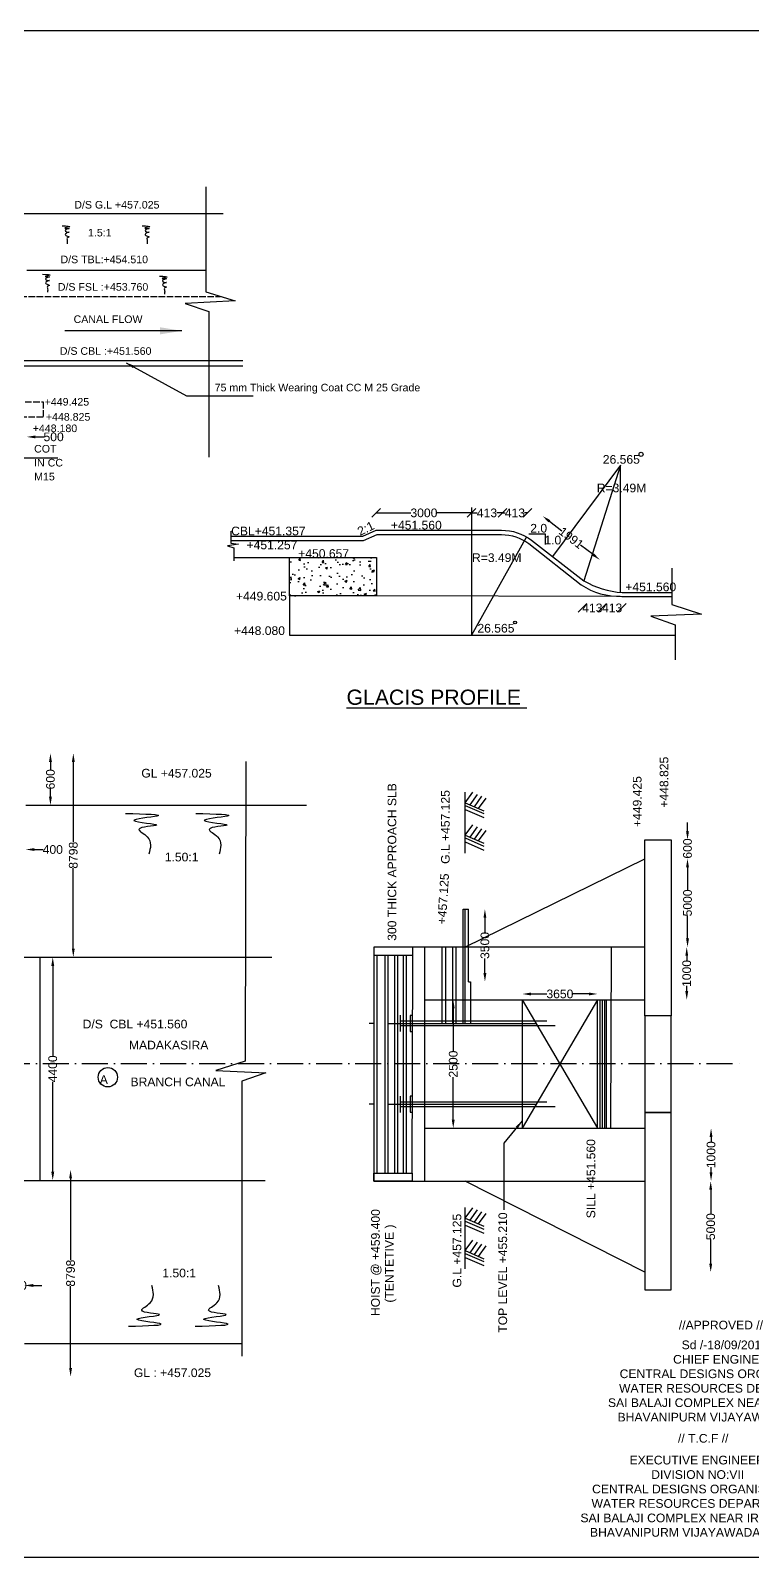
# Model space of a CAD drawing. Header units: millimetres. Extents: x -31830 to 103418, y -34303 to 36744.
# Drawn here: x 24529 to 57821, y -33669 to 36744 of the extents above; entities that cross this region are included whole.
import ezdxf

# ---------------------------------------------------------------- set-up
doc = ezdxf.new("R2010")
doc.units = ezdxf.units.MM
doc.header["$MEASUREMENT"] = 0
doc.linetypes.add('ACAD_ISO02W100', pattern=[15, 12, -3])
doc.linetypes.add('ACAD_ISO10W100', pattern=[18, 12, -3, 0, -3])
doc.layers.add('DRAWING', color=2, linetype='Continuous')
doc.layers.add('TEXT', color=7, linetype='Continuous')
doc.styles.get("Standard").update_dxf_attribs({"font": 'arial.ttf', "height": 400})
doc.dimstyles.get("Standard").update_dxf_attribs({"dimtxt": 400, "dimasz": 400, "dimexe": 0.18, "dimexo": 0.0625, "dimgap": 0.09, "dimtad": 0, "dimdec": 0, "dimzin": 0, "dimdsep": 46, "dimtxsty": 'Standard', "dimcen": 0.09, "dimse1": 1, "dimse2": 1, "dimadec": 0, "dimazin": 0, "dimtfac": 1, "dimtdec": 0, "dimtofl": 0, "dimtmove": 0, "dimatfit": 3, "dimfxl": 1, "dimtolj": 1, "dimtzin": 0, "dimarcsym": 0})

# ---------------------------------------------------------------- blocks, each defined once
blk = doc.blocks.new('*D68')
at = {"layer": 'Defpoints', "color": 0, "transparency": 16777216}
for p in [(23858, 18425), (24353, 18425), (24353, 18004)]:
    blk.add_point(p, dxfattribs=at)
at = {"layer": 'TEXT', "color": 0, "lineweight": -2, "transparency": 16777216}
for p, q in [((23458, 18004), (23058, 18004)), ((24753, 18004), (25153, 18004))]:
    blk.add_line(p, q, dxfattribs=at)
at = {"layer": 'TEXT', "color": 0, "transparency": 16777216}
for points in [[(23458, 18071), (23458, 17938), (23858, 18004)], [(24753, 18071), (24753, 17938), (24353, 18004)]]:
    blk.add_solid(points, dxfattribs=at)
at = {"layer": 'TEXT', "color": 0, "transparency": 16777216, "insert": (25594, 18004), "char_height": 400, "attachment_point": 5}
blk.add_mtext('\\A1;500', dxfattribs=at)
blk = doc.blocks.new('_Oblique')
at = {"color": 0, "linetype": 'ByBlock', "lineweight": -2}
blk.add_line((-0.5, -0.5), (0.5, 0.5), dxfattribs=at)
blk = doc.blocks.new('*D69')
at = {"layer": 'Defpoints', "color": 0, "transparency": 16777216}
for p in [(44867, 14499), (40474, 13702), (44867, 13702)]:
    blk.add_point(p, dxfattribs=at)
at = {"layer": 'TEXT', "color": 0, "lineweight": -2, "transparency": 16777216}
for p, q in [((40474, 14499), (42074, 14499)), ((44867, 14499), (43267, 14499))]:
    blk.add_line(p, q, dxfattribs=at)
at = {"layer": 'TEXT', "color": 0, "lineweight": -2, "transparency": 16777216, "xscale": 400, "yscale": 400, "zscale": 400, "rotation": 180}
blk.add_blockref('_Oblique', (40474, 14499), dxfattribs=at)
at = {"layer": 'TEXT', "color": 0, "lineweight": -2, "transparency": 16777216, "xscale": 400, "yscale": 400, "zscale": 400}
blk.add_blockref('_Oblique', (44867, 14499), dxfattribs=at)
at = {"layer": 'TEXT', "color": 0, "transparency": 16777216, "insert": (42671, 14499), "char_height": 400, "attachment_point": 5}
blk.add_mtext('\\A1;3000', dxfattribs=at)
blk = doc.blocks.new('*D70')
at = {"layer": 'Defpoints', "color": 0, "transparency": 16777216}
for p in [(48139, 14357), (47402, 13392), (50050, 11371)]:
    blk.add_point(p, dxfattribs=at)
at = {"layer": 'TEXT', "color": 0, "lineweight": -2, "transparency": 16777216}
for p, q in [((48457, 14115), (49034, 13675)), ((50469, 12579), (49892, 13019))]:
    blk.add_line(p, q, dxfattribs=at)
at = {"layer": 'TEXT', "color": 0, "transparency": 16777216}
for points in [[(48498, 14168), (48417, 14062), (48139, 14357)], [(50509, 12632), (50429, 12526), (50787, 12336)]]:
    blk.add_solid(points, dxfattribs=at)
at = {"layer": 'TEXT', "color": 0, "transparency": 16777216, "insert": (49463, 13347), "char_height": 400, "attachment_point": 5, "rotation": 322.64118}
blk.add_mtext('\\A1;1991', dxfattribs=at)
blk = doc.blocks.new('*D76')
at = {"layer": 'Defpoints', "color": 0, "transparency": 16777216}
for p in [(23535, -21068), (24252, -21068), (24252, -21127)]:
    blk.add_point(p, dxfattribs=at)
at = {"layer": 'TEXT', "color": 0, "lineweight": -2, "transparency": 16777216}
for p, q in [((23135, -21127), (22735, -21127)), ((24652, -21127), (25052, -21127))]:
    blk.add_line(p, q, dxfattribs=at)
at = {"layer": 'TEXT', "color": 0, "transparency": 16777216}
for points in [[(23135, -21060), (23135, -21193), (23535, -21127)], [(24652, -21060), (24652, -21193), (24252, -21127)]]:
    blk.add_solid(points, dxfattribs=at)
at = {"layer": 'TEXT', "color": 0, "transparency": 16777216, "insert": (23894, -21127), "char_height": 400, "attachment_point": 5}
blk.add_mtext('\\A1;400', dxfattribs=at)
blk = doc.blocks.new('*D77')
at = {"layer": 'Defpoints', "color": 0, "transparency": 16777216}
for p in [(23551, -15793), (23523, -25329), (26377, -25329)]:
    blk.add_point(p, dxfattribs=at)
at = {"layer": 'TEXT', "color": 0, "lineweight": -2, "transparency": 16777216}
for p, q in [((26377, -16193), (26377, -19963)), ((26377, -24929), (26377, -21159))]:
    blk.add_line(p, q, dxfattribs=at)
at = {"layer": 'TEXT', "color": 0, "transparency": 16777216}
for points in [[(26310, -16193), (26443, -16193), (26377, -15793)], [(26310, -24929), (26443, -24929), (26377, -25329)]]:
    blk.add_solid(points, dxfattribs=at)
at = {"layer": 'TEXT', "color": 0, "transparency": 16777216, "insert": (26377, -20561), "char_height": 400, "attachment_point": 5, "rotation": 90}
blk.add_mtext('\\A1;8798', dxfattribs=at)
blk = doc.blocks.new('*D78')
at = {"layer": 'Defpoints', "color": 0, "transparency": 16777216}
for p in [(25671, -5989), (25553, -16282), (25671, -16282)]:
    blk.add_point(p, dxfattribs=at)
at = {"layer": 'TEXT', "color": 0, "lineweight": -2, "transparency": 16777216}
for p, q in [((25553, -6389), (25553, -10531)), ((25553, -15882), (25553, -11741))]:
    blk.add_line(p, q, dxfattribs=at)
at = {"layer": 'TEXT', "color": 0, "transparency": 16777216}
for points in [[(25486, -6389), (25620, -6389), (25553, -5989)], [(25486, -15882), (25620, -15882), (25553, -16282)]]:
    blk.add_solid(points, dxfattribs=at)
at = {"layer": 'TEXT', "color": 0, "transparency": 16777216, "insert": (25553, -11136), "char_height": 400, "attachment_point": 5, "rotation": 90}
blk.add_mtext('\\A1;4400', dxfattribs=at)
blk = doc.blocks.new('*D100')
at = {"layer": 'Defpoints', "color": 0, "transparency": 16777216}
for p in [(23609, 3415), (23602, 1014), (25448, 1014)]:
    blk.add_point(p, dxfattribs=at)
at = {"layer": 'TEXT', "color": 0, "lineweight": -2, "transparency": 16777216}
for p, q in [((25448, 3015), (25448, 2657)), ((25448, 1414), (25448, 1772))]:
    blk.add_line(p, q, dxfattribs=at)
at = {"layer": 'TEXT', "color": 0, "transparency": 16777216}
for points in [[(25381, 3015), (25515, 3015), (25448, 3415)], [(25381, 1414), (25515, 1414), (25448, 1014)]]:
    blk.add_solid(points, dxfattribs=at)
at = {"layer": 'TEXT', "color": 0, "transparency": 16777216, "insert": (25448, 2215), "char_height": 400, "attachment_point": 5, "rotation": 90}
blk.add_mtext('\\A1;600', dxfattribs=at)
blk = doc.blocks.new('*D101')
at = {"layer": 'Defpoints', "color": 0, "transparency": 16777216}
for p in [(23609, 3415), (24307, -5989), (26502, -5989)]:
    blk.add_point(p, dxfattribs=at)
at = {"layer": 'TEXT', "color": 0, "lineweight": -2, "transparency": 16777216}
for p, q in [((26502, 3015), (26502, -689)), ((26502, -5589), (26502, -1885))]:
    blk.add_line(p, q, dxfattribs=at)
at = {"layer": 'TEXT', "color": 0, "transparency": 16777216}
for points in [[(26436, 3015), (26569, 3015), (26502, 3415)], [(26436, -5589), (26569, -5589), (26502, -5989)]]:
    blk.add_solid(points, dxfattribs=at)
at = {"layer": 'TEXT', "color": 0, "transparency": 16777216, "insert": (26502, -1287), "char_height": 400, "attachment_point": 5, "rotation": 90}
blk.add_mtext('\\A1;8798', dxfattribs=at)
blk = doc.blocks.new('*D102')
at = {"layer": 'Defpoints', "color": 0, "transparency": 16777216}
for p in [(23596, -1024), (24307, -1024), (24307, -1024)]:
    blk.add_point(p, dxfattribs=at)
at = {"layer": 'TEXT', "color": 0, "lineweight": -2, "transparency": 16777216}
for p, q in [((23196, -1024), (22796, -1024)), ((24707, -1024), (25107, -1024))]:
    blk.add_line(p, q, dxfattribs=at)
at = {"layer": 'TEXT', "color": 0, "transparency": 16777216}
for points in [[(23196, -957), (23196, -1090), (23596, -1024)], [(24707, -957), (24707, -1090), (24307, -1024)]]:
    blk.add_solid(points, dxfattribs=at)
at = {"layer": 'TEXT', "color": 0, "transparency": 16777216, "insert": (25556, -1024), "char_height": 400, "attachment_point": 5}
blk.add_mtext('\\A1;400', dxfattribs=at)
blk = doc.blocks.new('*D111')
at = {"layer": 'Defpoints', "color": 0, "transparency": 16777216}
for p in [(52860, -577), (52860, -1449), (54826, -1449)]:
    blk.add_point(p, dxfattribs=at)
at = {"layer": 'TEXT', "color": 0, "lineweight": -2, "transparency": 16777216}
for p, q in [((54826, -177), (54826, 223)), ((54826, -1849), (54826, -2249))]:
    blk.add_line(p, q, dxfattribs=at)
at = {"layer": 'TEXT', "color": 0, "transparency": 16777216}
for points in [[(54759, -177), (54893, -177), (54826, -577)], [(54759, -1849), (54893, -1849), (54826, -1449)]]:
    blk.add_solid(points, dxfattribs=at)
at = {"layer": 'TEXT', "color": 0, "transparency": 16777216, "insert": (54826, -977), "char_height": 400, "attachment_point": 5, "rotation": 90}
blk.add_mtext('\\A1;600', dxfattribs=at)
blk = doc.blocks.new('*D112')
at = {"layer": 'Defpoints', "color": 0, "transparency": 16777216}
for p in [(52860, -1449), (52860, -5523), (54827, -5523)]:
    blk.add_point(p, dxfattribs=at)
at = {"layer": 'TEXT', "color": 0, "lineweight": -2, "transparency": 16777216}
for p, q in [((54827, -1849), (54827, -2890)), ((54827, -5123), (54827, -4083))]:
    blk.add_line(p, q, dxfattribs=at)
at = {"layer": 'TEXT', "color": 0, "transparency": 16777216}
for points in [[(54760, -1849), (54893, -1849), (54827, -1449)], [(54760, -5123), (54893, -5123), (54827, -5523)]]:
    blk.add_solid(points, dxfattribs=at)
at = {"layer": 'TEXT', "color": 0, "transparency": 16777216, "insert": (54827, -3486), "char_height": 400, "attachment_point": 5, "rotation": 90}
blk.add_mtext('\\A1;5000', dxfattribs=at)
blk = doc.blocks.new('*D113')
at = {"layer": 'Defpoints', "color": 0, "transparency": 16777216}
for p in [(52860, -5523), (52860, -7954), (54790, -7954)]:
    blk.add_point(p, dxfattribs=at)
at = {"layer": 'TEXT', "color": 0, "lineweight": -2, "transparency": 16777216}
for p, q in [((54790, -5923), (54790, -6161)), ((54790, -7554), (54790, -7316))]:
    blk.add_line(p, q, dxfattribs=at)
at = {"layer": 'TEXT', "color": 0, "transparency": 16777216}
for points in [[(54724, -5923), (54857, -5923), (54790, -5523)], [(54724, -7554), (54857, -7554), (54790, -7954)]]:
    blk.add_solid(points, dxfattribs=at)
at = {"layer": 'TEXT', "color": 0, "transparency": 16777216, "insert": (54790, -6739), "char_height": 400, "attachment_point": 5, "rotation": 90}
blk.add_mtext('\\A1;1000', dxfattribs=at)
blk = doc.blocks.new('*D114')
at = {"layer": 'Defpoints', "color": 0, "transparency": 16777216}
for p in [(50676, -7685), (47207, -7954), (50676, -7954)]:
    blk.add_point(p, dxfattribs=at)
at = {"layer": 'TEXT', "color": 0, "lineweight": -2, "transparency": 16777216}
for p, q in [((47607, -7685), (48345, -7685)), ((50276, -7685), (49538, -7685))]:
    blk.add_line(p, q, dxfattribs=at)
at = {"layer": 'TEXT', "color": 0, "transparency": 16777216}
for points in [[(47607, -7619), (47607, -7752), (47207, -7685)], [(50276, -7619), (50276, -7752), (50676, -7685)]]:
    blk.add_solid(points, dxfattribs=at)
at = {"layer": 'TEXT', "color": 0, "transparency": 16777216, "insert": (48941, -7685), "char_height": 400, "attachment_point": 5}
blk.add_mtext('\\A1;3650', dxfattribs=at)
blk = doc.blocks.new('*D115')
at = {"layer": 'Defpoints', "color": 0, "transparency": 16777216}
for p in [(44723, -3772), (45484, -3772), (44813, -7119)]:
    blk.add_point(p, dxfattribs=at)
at = {"layer": 'TEXT', "color": 0, "lineweight": -2, "transparency": 16777216}
for p, q in [((45484, -4172), (45484, -4849)), ((45484, -6719), (45484, -6042))]:
    blk.add_line(p, q, dxfattribs=at)
at = {"layer": 'TEXT', "color": 0, "transparency": 16777216}
for points in [[(45417, -4172), (45550, -4172), (45484, -3772)], [(45417, -6719), (45550, -6719), (45484, -7119)]]:
    blk.add_solid(points, dxfattribs=at)
at = {"layer": 'TEXT', "color": 0, "transparency": 16777216, "insert": (45484, -5446), "char_height": 400, "attachment_point": 5, "rotation": 90}
blk.add_mtext('\\A1;3500', dxfattribs=at)
blk = doc.blocks.new('*D116')
at = {"layer": 'Defpoints', "color": 0, "transparency": 16777216}
for p in [(42698, -7954), (42698, -13879), (44023, -13879)]:
    blk.add_point(p, dxfattribs=at)
at = {"layer": 'TEXT', "color": 0, "lineweight": -2, "transparency": 16777216}
for p, q in [((44023, -8354), (44023, -10316)), ((44023, -13479), (44023, -11517))]:
    blk.add_line(p, q, dxfattribs=at)
at = {"layer": 'TEXT', "color": 0, "transparency": 16777216}
for points in [[(43956, -8354), (44090, -8354), (44023, -7954)], [(43956, -13479), (44090, -13479), (44023, -13879)]]:
    blk.add_solid(points, dxfattribs=at)
at = {"layer": 'TEXT', "color": 0, "transparency": 16777216, "insert": (44023, -10916), "char_height": 400, "attachment_point": 5, "rotation": 90}
blk.add_mtext('\\A1;2500', dxfattribs=at)
blk = doc.blocks.new('*D117')
at = {"layer": 'Defpoints', "color": 0, "transparency": 16777216}
for p in [(52860, -13879), (52860, -16315), (55912, -16315)]:
    blk.add_point(p, dxfattribs=at)
at = {"layer": 'TEXT', "color": 0, "lineweight": -2, "transparency": 16777216}
for p, q in [((55912, -14279), (55912, -14519)), ((55912, -15915), (55912, -15675))]:
    blk.add_line(p, q, dxfattribs=at)
at = {"layer": 'TEXT', "color": 0, "transparency": 16777216}
for points in [[(55845, -14279), (55978, -14279), (55912, -13879)], [(55845, -15915), (55978, -15915), (55912, -16315)]]:
    blk.add_solid(points, dxfattribs=at)
at = {"layer": 'TEXT', "color": 0, "transparency": 16777216, "insert": (55912, -15097), "char_height": 400, "attachment_point": 5, "rotation": 90}
blk.add_mtext('\\A1;1000', dxfattribs=at)
blk = doc.blocks.new('*D118')
at = {"layer": 'Defpoints', "color": 0, "transparency": 16777216}
for p in [(52860, -16315), (52860, -20516), (55896, -20516)]:
    blk.add_point(p, dxfattribs=at)
at = {"layer": 'TEXT', "color": 0, "lineweight": -2, "transparency": 16777216}
for p, q in [((55896, -16715), (55896, -17819)), ((55896, -20116), (55896, -19012))]:
    blk.add_line(p, q, dxfattribs=at)
at = {"layer": 'TEXT', "color": 0, "transparency": 16777216}
for points in [[(55829, -16715), (55963, -16715), (55896, -16315)], [(55829, -20116), (55963, -20116), (55896, -20516)]]:
    blk.add_solid(points, dxfattribs=at)
at = {"layer": 'TEXT', "color": 0, "transparency": 16777216, "insert": (55896, -18415), "char_height": 400, "attachment_point": 5, "rotation": 90}
blk.add_mtext('\\A1;5000', dxfattribs=at)
blk = doc.blocks.new('*D126')
at = {"layer": 'Defpoints', "color": 0, "transparency": 16777216}
for p in [(44867, 14499), (46290, 14499), (46290, 14499)]:
    blk.add_point(p, dxfattribs=at)
at = {"layer": 'TEXT', "color": 0, "lineweight": -2, "transparency": 16777216}
for p, q in [((44867, 14499), (45128, 14499)), ((46290, 14499), (46028, 14499))]:
    blk.add_line(p, q, dxfattribs=at)
at = {"layer": 'TEXT', "color": 0, "lineweight": -2, "transparency": 16777216, "xscale": 400, "yscale": 400, "zscale": 400, "rotation": 180}
blk.add_blockref('_Oblique', (44867, 14499), dxfattribs=at)
at = {"layer": 'TEXT', "color": 0, "lineweight": -2, "transparency": 16777216, "xscale": 400, "yscale": 400, "zscale": 400}
blk.add_blockref('_Oblique', (46290, 14499), dxfattribs=at)
at = {"layer": 'TEXT', "color": 0, "transparency": 16777216, "insert": (45578, 14499), "char_height": 400, "attachment_point": 5}
blk.add_mtext('\\A1;413', dxfattribs=at)
blk = doc.blocks.new('*D127')
at = {"layer": 'Defpoints', "color": 0, "transparency": 16777216}
for p in [(46290, 14499), (47441, 14499), (47441, 14499)]:
    blk.add_point(p, dxfattribs=at)
at = {"layer": 'TEXT', "color": 0, "lineweight": -2, "transparency": 16777216}
for p, q in [((46290, 14499), (46416, 14499)), ((47441, 14499), (47316, 14499))]:
    blk.add_line(p, q, dxfattribs=at)
at = {"layer": 'TEXT', "color": 0, "lineweight": -2, "transparency": 16777216, "xscale": 400, "yscale": 400, "zscale": 400, "rotation": 180}
blk.add_blockref('_Oblique', (46290, 14499), dxfattribs=at)
at = {"layer": 'TEXT', "color": 0, "lineweight": -2, "transparency": 16777216, "xscale": 400, "yscale": 400, "zscale": 400}
blk.add_blockref('_Oblique', (47441, 14499), dxfattribs=at)
at = {"layer": 'TEXT', "color": 0, "transparency": 16777216, "insert": (46866, 14499), "char_height": 400, "attachment_point": 5}
blk.add_mtext('\\A1;413', dxfattribs=at)
blk = doc.blocks.new('*D128')
at = {"layer": 'Defpoints', "color": 0, "transparency": 16777216}
for p in [(49982, 10129), (50893, 10129), (50893, 10116)]:
    blk.add_point(p, dxfattribs=at)
at = {"layer": 'TEXT', "color": 0, "lineweight": -2, "transparency": 16777216}
for p, q in [((49982, 10116), (49987, 10116)), ((50893, 10116), (50887, 10116))]:
    blk.add_line(p, q, dxfattribs=at)
at = {"layer": 'TEXT', "color": 0, "lineweight": -2, "transparency": 16777216, "xscale": 400, "yscale": 400, "zscale": 400, "rotation": 180}
blk.add_blockref('_Oblique', (49982, 10116), dxfattribs=at)
at = {"layer": 'TEXT', "color": 0, "lineweight": -2, "transparency": 16777216, "xscale": 400, "yscale": 400, "zscale": 400}
blk.add_blockref('_Oblique', (50893, 10116), dxfattribs=at)
at = {"layer": 'TEXT', "color": 0, "transparency": 16777216, "insert": (50437, 10116), "char_height": 400, "attachment_point": 5}
blk.add_mtext('\\A1;413', dxfattribs=at)
blk = doc.blocks.new('*D129')
at = {"layer": 'Defpoints', "color": 0, "transparency": 16777216}
for p in [(50893, 10129), (51804, 10129), (51804, 10116)]:
    blk.add_point(p, dxfattribs=at)
at = {"layer": 'TEXT', "color": 0, "lineweight": -2, "transparency": 16777216}
for p, q in [((50893, 10116), (50898, 10116)), ((51804, 10116), (51798, 10116))]:
    blk.add_line(p, q, dxfattribs=at)
at = {"layer": 'TEXT', "color": 0, "lineweight": -2, "transparency": 16777216, "xscale": 400, "yscale": 400, "zscale": 400, "rotation": 180}
blk.add_blockref('_Oblique', (50893, 10116), dxfattribs=at)
at = {"layer": 'TEXT', "color": 0, "lineweight": -2, "transparency": 16777216, "xscale": 400, "yscale": 400, "zscale": 400}
blk.add_blockref('_Oblique', (51804, 10116), dxfattribs=at)
at = {"layer": 'TEXT', "color": 0, "transparency": 16777216, "insert": (51348, 10116), "char_height": 400, "attachment_point": 5}
blk.add_mtext('\\A1;413', dxfattribs=at)

msp = doc.modelspace()

# ---------------------------------------------------------------- hatches: boundary and pattern name
at = {"layer": 'DRAWING'}
h = msp.add_hatch(dxfattribs=at)
h.set_pattern_fill('AR-CONC', color=0, scale=150, style=0)
h.paths.add_polyline_path([(40477.3, 12441.8), (36471.4, 12441.8), (36471.4, 10676.2), (40477.3, 10676.2)])

# ---------------------------------------------------------------- linework, layer by layer
at = {"layer": 'DRAWING', "color": 0}
for points in [[(-31829.8, 36743.9), (102347.5, 36743.9), (102347.5, -33669.4), (-31829.8, -33669.4)], [(52860.1, -577.1), (54072.7, -577.1), (54072.7, -8697.1), (52860.1, -8697.1)], [(42153.3, -5523.3), (40355.7, -5523.3), (40355.7, -5890.4), (42153.3, -5890.4)], [(42147.9, -8669.5), (42031, -8669.5), (42031, -9414.4), (42147.9, -9414.4)], [(54072.7, -8697.1), (52860.1, -8697.1), (52860.1, -13153.8), (54072.7, -13153.8)], [(42147.9, -12396.5), (42031, -12396.5), (42031, -13141.4), (42147.9, -13141.4)], [(54072.7, -13153.8), (52860.1, -13153.8), (52860.1, -21322.6), (54072.7, -21322.6)], [(42133.7, -16314.9), (40355.7, -16314.9), (40355.7, -15945.1), (42133.7, -15945.1)]]:
    msp.add_lwpolyline(points, close=True, dxfattribs=at)
for points in [[(32615.6, 29535.3), (32615.6, 24694.2), (33966.2, 24272.9), (31653.9, 24157.3), (32751.1, 23781.5), (32751.1, 17071.7)], [(6812, 28309), (33415.2, 28309)], [(24353.1, 25699.7), (32615.6, 25699.7)], [(6147.6, 20827.5), (21608, 20827.5), (23651.3, 21278.2), (34324, 21278.2)], [(6214.3, 21081.5), (21580.3, 21081.5), (23623.6, 21532.2), (34324, 21532.2)], [(51732.8, 16708.1), (48602.8, 12489.5)], [(51732.8, 10832.1), (51732.8, 16708.1), (50049.9, 11370.8)], [(44866.9, 14744.6), (44866.9, 8867.7)], [(33765.4, 13659.1), (33765.4, 13107.7), (34120.7, 13059.1), (33609, 12974.6), (33907.1, 12883.8), (33907.1, 12290.9)], [(47402.3, 13392), (44866.9, 8867.7)], [(33907.1, 12441.8), (40477.3, 12441.8), (40477.3, 10676.2), (36471.4, 10676.2), (36471.4, 12441.8)], [(54106.8, 11953.7), (54106.8, 10269.8), (55475.6, 9829.7), (53140.8, 9730.9), (54252.4, 9345.9), (54252.4, 7731.5)], [(36471.4, 10676.2), (36471.4, 8867.7), (54252.4, 8867.7)], [(51724.5, 10648.7), (40477.3, 10676.2)], [(34453.4, 3041.2), (34428.6, -10778.5), (33071, -11210.7), (35385.6, -11314), (34275.5, -11704.6), (34275.5, -24394.1)], [(24307, 1019.2), (37254.2, 1019.2)], [(44559.2, -5523.3), (52860.1, -1449.3)], [(44486.9, -9039), (44486.9, -3772.5)], [(44486.9, -3772.5), (44722.8, -3772.5)], [(44571.9, -9039), (44571.9, -3772.5)], [(44722.8, -7119.3), (44722.8, -3772.5)], [(-8850.4, -5069.6), (1, -7924.5), (6711.8, -7924.5), (23588, -5989.3), (35650.3, -5989.3)], [(52860.1, -5523.3), (40355.7, -5523.3), (40355.7, -16314.9)], [(42698.2, -5523.3), (42698.2, -16314.9)], [(43507, -9039), (43507, -5523.3)], [(43678.3, -9039), (43678.3, -5523.3)], [(44003.5, -9039), (44003.5, -5523.3)], [(44153, -9039), (44153, -5523.3)], [(51301.8, -5523.3), (51276.6, -13879.3)], [(24970.7, -16282.3), (24970.7, -5989.3)], [(40494, -5890.4), (40494, -15945.1)], [(40860.5, -5890.4), (40860.5, -15945.1)], [(41006.1, -5890.4), (41006.1, -15945.1)], [(41311.6, -5890.4), (41311.6, -15945.1)], [(41459, -5890.4), (41459, -15945.1)], [(41714.7, -5890.4), (41714.7, -15945.1)], [(41858.6, -5890.4), (41858.6, -15945.1)], [(42133.7, -15945.1), (42153.3, -5890.4)], [(44722.8, -7119.3), (44813, -7119.3), (44813, -9039)], [(42698.2, -7953.7), (52860.1, -7953.7)], [(47206.5, -7953.7), (47206.5, -13879.3)], [(47206.5, -7953.7), (50676.1, -13879.3), (50676.1, -7953.7), (47206.5, -13879.3)], [(50779.6, -7953.7), (50779.6, -13879.3)], [(50889.3, -7953.7), (50889.3, -13879.3)], [(50998.2, -7953.7), (50998.2, -13879.3)], [(51082, -7953.7), (51082, -13879.3)], [(40355.7, -9039), (40152.7, -9039)], [(41006.1, -9039), (47835.6, -9039)], [(41568.3, -8663.4), (41568.3, -9421.2)], [(41568.3, -8925.1), (48341.2, -8925.1)], [(41568.3, -9143.7), (48716.3, -9143.7)], [(41568.3, -12390.4), (41568.3, -13148.2)], [(41568.3, -12652.1), (48341.2, -12652.1)], [(40355.7, -12765.9), (40152.7, -12765.9)], [(41006.1, -12765.9), (47835.6, -12765.9)], [(41568.3, -12870.7), (48716.3, -12870.7)], [(42698.2, -13879.3), (52860.1, -13879.3)], [(23549.8, -16282.3), (35351.6, -16282.3)], [(40355.7, -16314.9), (52860.1, -16314.9)], [(52860.1, -20515.6), (44580, -16314.9)], [(24252.5, -23805.3), (34275.5, -23805.3)]]:
    msp.add_lwpolyline(points, dxfattribs=at)
at = {"layer": 'DRAWING', "color": 0, "linetype": 'ACAD_ISO02W100', "ltscale": 25}
for points in [[(6812, 24482.2), (33290.9, 24483.6)], [(8153.9, 19615.7), (25104.1, 19615.7), (25104.1, 18912.1), (17887.7, 18918.3)]]:
    msp.add_lwpolyline(points, dxfattribs=at)
at = {"layer": 'DRAWING', "color": 0}
for points in [[(33765.4, 13430.8), (39849.4, 13430.8), (40474.2, 13702.1), (46247.2, 13702.1, -0.1615905), (47626.1, 13244.5), (50049.9, 11370.8, 0.1154801), (51806.1, 10826.2), (54106.8, 10826.2)], [(33765.4, 13230.2), (39891.1, 13230.2), (40515.9, 13501.5), (46247.2, 13501.5, -0.1613842), (47504.8, 13084.7), (49917.7, 11181.5, 0.1500026), (51798, 10649.5), (54106.8, 10650.8)]]:
    msp.add_lwpolyline(points, format="xyb", dxfattribs=at)
at = {"layer": 'DRAWING', "color": 0, "linetype": 'ACAD_ISO10W100', "ltscale": 100}
msp.add_lwpolyline([(-18102.7, -10907), (57344.7, -10890.5)], dxfattribs=at)
at = {"layer": 'DRAWING', "color": 0}
for points in [[(28910.4, 642.3), (30360.5, 520.9), (29298.7, 308.5), (30338.5, 106), (29527.5, -95.3), (29914.8, -441.9), (29988.6, -1243)], [(32152.9, 642.3), (33603, 520.9), (32541.3, 308.5), (33581.1, 106), (32770.1, -95.3), (33157.3, -441.9), (33231.2, -1243)], [(29043.2, -23007.5), (30493.2, -22886.1), (29431.5, -22673.7), (30471.3, -22471.2), (29660.3, -22269.9), (30047.6, -21923.3), (30121.4, -21122.2)], [(32121.7, -23007.5), (33571.7, -22886.1), (32510, -22673.7), (33549.8, -22471.2), (32738.8, -22269.9), (33126.1, -21923.3), (33199.9, -21122.2)]]:
    msp.add_spline(points, degree=3, dxfattribs=at)
at = {"layer": 'TEXT', "color": 0}
for points in [[(47514.4, 13535.4), (48256.5, 13535.4), (48256.5, 13039.4)], [(44575.2, -1197), (44575.2, 1622.9)], [(44575.2, 1135.6), (44918.6, 1616.5)], [(44802.6, 1037.2), (45146, 1518)], [(45004.8, 949.6), (45348.1, 1430.4)], [(44575.2, 1135.6), (45434.3, 763.6)], [(44575.2, 1004), (45434.3, 631.9)], [(44575.2, 820.8), (45434.3, 448.7)], [(45190.5, 869.1), (45533.9, 1350)], [(44575.2, -360), (44918.6, 120.8)], [(44802.6, -458.5), (45146, 22.3)], [(44575.2, -360), (45434.3, -732.1)], [(44575.2, -491.7), (45434.3, -863.8)], [(44575.2, -674.9), (45434.3, -1046.9)], [(45004.8, -546.1), (45348.1, -65.2)], [(45190.5, -626.5), (45533.9, -145.7)], [(44575.2, -20356.3), (44575.2, -17536.4)], [(44575.2, -18023.7), (44918.6, -17542.9)], [(44575.2, -18023.7), (45434.3, -18395.8)], [(44575.2, -18155.3), (45434.3, -18527.4)], [(44802.6, -18122.2), (45146, -17641.3)], [(45004.8, -18209.7), (45348.1, -17728.9)], [(45190.5, -18290.2), (45533.9, -17809.4)], [(44575.2, -18338.5), (45434.3, -18710.6)], [(44575.2, -19519.4), (44918.6, -19038.5)], [(44575.2, -19519.4), (45434.3, -19891.4)], [(44575.2, -19651), (45434.3, -20023.1)], [(44802.6, -19617.8), (45146, -19137)], [(45004.8, -19705.4), (45348.1, -19224.6)], [(45190.5, -19785.9), (45533.9, -19305)], [(44575.2, -19834.2), (45434.3, -20206.3)]]:
    msp.add_lwpolyline(points, dxfattribs=at)
for centre, radius in [((52685.4, 17200.6), 94.4), ((46875.8, 9443.4), 66.7), ((28094.5, -11524.8), 446.5)]:
    msp.add_circle(centre, radius, dxfattribs=at)
for points in [[(25991.8, 27738.4), (26325.9, 27690.9), (26114.3, 27628), (26306.7, 27615.8), (26130, 27528.4), (26186, 27463.7), (26308.5, 27446.2), (26165, 27392), (26130, 27343.1), (26236.7, 27257.4), (26312, 27225.9), (26212.2, 27175.3), (26214, 27109.9), (26219.2, 26912.4)], [(29678.7, 27737.8), (30012.8, 27690.4), (29801.2, 27627.4), (29993.6, 27615.2), (29816.9, 27527.8), (29872.9, 27463.1), (29995.4, 27445.6), (29851.9, 27391.4), (29816.9, 27342.5), (29923.6, 27256.8), (29998.8, 27225.4), (29899.1, 27174.7), (29900.9, 27109.4), (29906.1, 26911.8)], [(25087, 25506.6), (25421.2, 25459.1), (25209.5, 25396.2), (25401.9, 25384), (25225.2, 25296.6), (25281.2, 25231.9), (25403.7, 25214.4), (25260.2, 25160.2), (25225.2, 25111.3), (25332, 25025.6), (25407.2, 24994.1), (25307.5, 24943.5), (25309.2, 24878.1), (25314.4, 24680.6)], [(30481.9, 25420.1), (30816.1, 25372.7), (30604.4, 25309.7), (30796.8, 25297.5), (30620.1, 25210.1), (30676.1, 25145.4), (30798.6, 25127.9), (30655.1, 25073.7), (30620.1, 25024.8), (30726.8, 24939.1), (30802.1, 24907.7), (30702.3, 24857), (30704.1, 24791.7), (30709.3, 24594.2)]]:
    msp.add_spline(points, degree=3, dxfattribs=at)

# ---------------------------------------------------------------- texts
for s, height, p in [('D/S G.L +457.025', 350, (26548.7, 28534.8)), ('1.5:1', 350, (27179.8, 27249.4)), ('D/S TBL:+454.510', 350, (25911.3, 26013.5)), ('D/S FSL :+453.760', 350, (25787.6, 24746.6)), ('CANAL FLOW', 350, (26514.8, 23257.6)), ('D/S CBL :+451.560', 350, (25880.5, 21789.9)), ('75 mm Thick Wearing Coat CC M 25 Grade', 350, (33020, 20105.9)), ('+449.425', 350, (25180.6, 19448.1)), ('+448.825', 350, (25235.7, 18753.2)), ('+448.180', 350, (24629.5, 18225.5)), ('COT', 350, (24695.1, 17283)), ('IN CC', 350, (24695.1, 16640.5)), ('26.565', 400, (50920.6, 16768)), ('M15', 350, (24695.1, 15997.9)), ('R=3.49M', 400, (50641.6, 15449)), ('+451.560', 400, (41147.7, 13736)), ('CBL+451.357', 400, (33781.1, 13465.9)), ('2.0', 400, (47574.5, 13592.7)), ('1.0', 400, (48226.1, 13046.5)), ('+451.257', 400, (34491, 12822.7)), ('+450.657', 400, (36873.7, 12426)), ('R=3.49M', 400, (44888.1, 12235.4)), ('+451.560', 400, (51958.2, 10887.1)), ('+449.605', 400, (34002.8, 10460.8)), ('+448.080', 400, (33917, 8870)), ('26.565', 400, (45137.3, 8982.3)), ('%%UGLACIS PROFILE ', 700, (39101.8, 5650.7)), ('GL +457.025', 400, (29638.1, 2296.7)), ('1.50:1', 400, (30720.4, -1571)), ('D/S  CBL +451.560', 400, (26933.7, -9272.4)), ('MADAKASIRA', 400, (29067.4, -10241.7)), ('A', 400, (27721.7, -11829)), ('BRANCH CANAL', 400, (29140.1, -11938)), ('1.50:1', 400, (30607.4, -20752.7)), ('//APPROVED //', 400, (54427.5, -23151.8)), ('GL : +457.025', 400, (29297.1, -25351.3)), ('// T.C.F //', 400, (54385.5, -28376.1))]:
    msp.add_text(s, height=height, dxfattribs=at).set_placement(p)
for s, rotation, p in [('2:1', 25.866568, (39727.7, 13437.9)), ('+448.825', 90, (53943.3, 909)), ('+449.425', 90, (52705.8, 15.1)), ('300 THICK APPROACH SLB ', 90, (41397.4, -5232.1)), ('G.L +457.125', 90, (43859.6, -1685.9)), ('+457.125', 86.396818, (43683.7, -4479.8)), ('SILL +451.560', 90, (50571.1, -18027.8)), ('HOIST @ +459.400', 90, (40636.1, -22538.1)), ('G.L +457.125', 90, (44396.3, -21224)), ('TOP LEVEL +455.210', 90, (46506.4, -23303)), ('    (TENTETIVE )', 90, (41278.6, -22538.1))]:
    msp.add_text(s, height=400, rotation=rotation, dxfattribs=at).set_placement(p)
at = {"layer": 'TEXT', "color": 0, "char_height": 400, "width": 10775.171, "attachment_point": 1}
for s, insert in [('\\pi3424.4;Sd /-18/09/2017 \\P\\pi3029.9;CHIEF ENGINEER \\P\\pi565.21;CENTRAL DESIGNS ORGANISATION  \\P\\pi537.79;WATER RESOURCES DEPARTMENT  \\P\\pi27.422;SAI BALAJI COMPLEX NEAR IRON YARD \\P\\pi469.58;BHAVANIPURM VIJAYAWADA-520012', (51132.2, -23665.2)), ('\\pi2292.6;EXECUTIVE ENGINEER \\P\\pi3291.8;DIVISION NO:VII \\P\\pi565.21;CENTRAL DESIGNS ORGANISATION \\P\\pi537.79;WATER RESOURCES DEPARTMENT  \\P\\pi27.422;SAI BALAJI COMPLEX NEAR IRON YARD \\P\\pi469.58;BHAVANIPURM VIJAYAWADA-520012', (49861.1, -28979.1))]:
    msp.add_mtext(s, dxfattribs=dict(at, insert=insert))

# ---------------------------------------------------------------- dimensions: what is measured, and where the dimension line sits
at = {"layer": 'TEXT', "color": 0}
for base, p1, p2, text, picture, middle in [((24353.1, 18004.4), (23857.9, 18425.2), (24353.1, 18425.2), '500', '*D68', (25594.4, 18004.4)), ((24307, -1023.7), (23595.8, -1023.7), (24307, -1023.7), '400', '*D102', (25556.3, -1023.7)), ((50676.1, -7685.4), (47206.5, -7953.7), (50676.1, -7953.7), '3650', '*D114', (48941.3, -7685.4))]:
    dim = msp.add_linear_dim(base=base, p1=p1, p2=p2, text=text, dimstyle='Standard', dxfattribs=at)
    dim.commit()
    dim.dimension.update_dxf_attribs({"geometry": picture, "text_midpoint": middle})
for base, p1, p2, text, picture, middle in [((44866.9, 14498.5), (40474.2, 13702.1), (44866.9, 13702.1), '3000', '*D69', (42670.6, 14498.5)), ((46289.9, 14498.5), (44866.9, 14498.5), (46289.9, 14498.5), '413', '*D126', (45578.4, 14498.5)), ((47441.5, 14498.5), (46289.9, 14498.5), (47441.5, 14498.5), '413', '*D127', (46865.7, 14498.5)), ((50892.8, 10116), (49981.7, 10128.5), (50892.8, 10128.5), '413', '*D128', (50437.2, 10116)), ((51804, 10116), (50892.8, 10128.5), (51804, 10128.5), '413', '*D129', (51348.4, 10116))]:
    dim = msp.add_linear_dim(base=base, p1=p1, p2=p2, text=text, dimstyle='Standard', override={"dimblk1": 'Oblique', "dimblk2": 'Oblique', "dimsah": 1}, dxfattribs=at)
    dim.commit()
    dim.dimension.update_dxf_attribs({"geometry": picture, "text_midpoint": middle})
dim = msp.add_aligned_dim(p1=(50049.9, 11370.8), p2=(47402.3, 13392), distance=-1214.7, text='1991', dimstyle='Standard', dxfattribs=at)
dim.commit()
dim.dimension.update_dxf_attribs({"geometry": '*D70', "text_midpoint": (49463.2, 13346.9)})
for base, p1, p2, text, picture, middle in [((25448, 1014.3), (23609.1, 3415.1), (23601.9, 1014.3), '600', '*D100', (25448, 2214.7)), ((26502.3, -5989.3), (23609.1, 3415.1), (24307, -5989.3), '8798', '*D101', (26502.3, -1287.1)), ((54826.6, -5523.3), (52860.1, -1449.3), (52860.1, -5523.3), '5000', '*D112', (54826.6, -3486.3)), ((45483.7, -3772.5), (44813, -7119.3), (44722.8, -3772.5), '3500', '*D115', (45483.7, -5445.9)), ((54790.3, -7953.7), (52860.1, -5523.3), (52860.1, -7953.7), '1000', '*D113', (54790.3, -6738.5)), ((25553, -16282.3), (25670.8, -5989.3), (25670.8, -16282.3), '4400', '*D78', (25553, -11135.8)), ((44023.2, -13879.3), (42698.2, -7953.7), (42698.2, -13879.3), '2500', '*D116', (44023.2, -10916.5)), ((55911.8, -16314.9), (52860.1, -13879.3), (52860.1, -16314.9), '1000', '*D117', (55911.8, -15097.1)), ((26376.8, -25328.6), (23551.3, -15793.3), (23522.5, -25328.6), '8798', '*D77', (26376.8, -20561)), ((55895.9, -20515.6), (52860.1, -16314.9), (52860.1, -20515.6), '5000', '*D118', (55895.9, -18415.2))]:
    dim = msp.add_linear_dim(base=base, p1=p1, p2=p2, angle=90, text=text, dimstyle='Standard', dxfattribs=at)
    dim.commit()
    dim.dimension.update_dxf_attribs({"geometry": picture, "text_midpoint": middle})
dim = msp.add_linear_dim(base=(54826, -1449.3), p1=(52860.1, -577.1), p2=(52860.1, -1449.3), angle=90, text='600', dimstyle='Standard', dxfattribs=at)
dim.commit()
dim.dimension.update_dxf_attribs({"geometry": '*D111', "text_midpoint": (54826, -977.1), "dimtype": 160})
dim = msp.add_linear_dim(base=(24252.5, -21126.7), p1=(23535.4, -21067.9), p2=(24252.5, -21067.9), text='400', dimstyle='Standard', dxfattribs=at)
dim.commit()
dim.dimension.update_dxf_attribs({"geometry": '*D76', "text_midpoint": (23893.9, -21126.7), "dimtype": 160})

# ---------------------------------------------------------------- leaders
for points, override in [([(31501.2, 22896.2), (26116.6, 22896.2)], {"dimasz": 1000}), ([(28932.2, 21425.9), (31717.8, 19904.8), (34791.1, 19904.8)], {"dimgap": 0.09, "dimtad": 0}), ([(24028.7, 18425.2), (24028.7, 17035.1), (25781.1, 17035.1)], {"dimgap": 0.09, "dimtad": 0}), ([(47206.5, -13535.4), (46359, -14557.8), (46359, -17642.7)], {"dimgap": 0.09, "dimtad": 0})]:
    msp.add_leader(points, dimstyle='Standard', override=override, dxfattribs=at)

doc.saveas('drawing.dxf')
